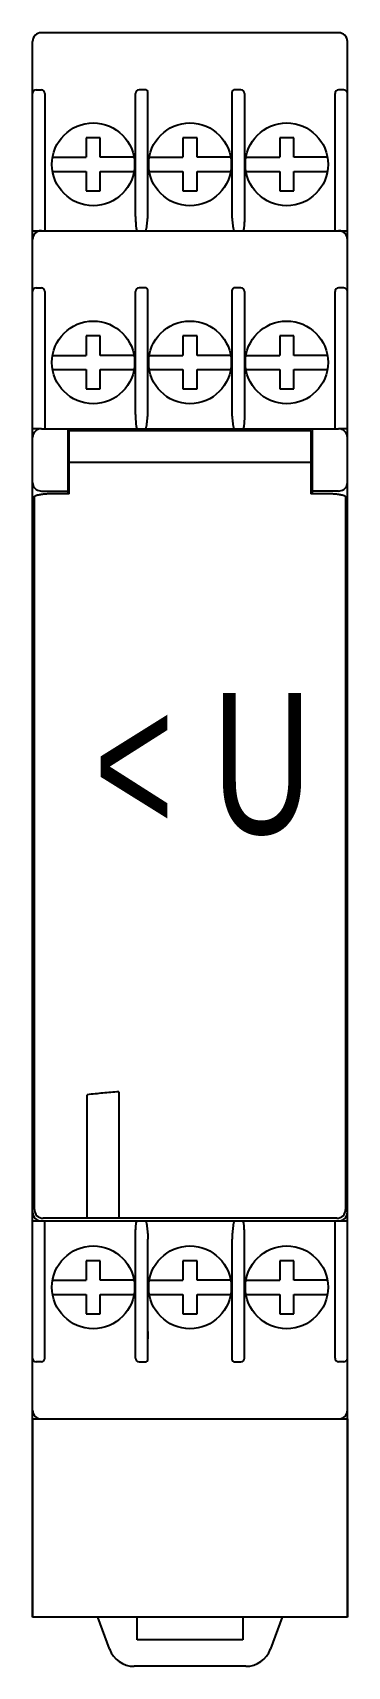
# Model space of a CAD drawing. Header units: millimetres. Extents: x 0 to 17.9, y 0 to 92.8.
import ezdxf

# ---------------------------------------------------------------- set-up
doc = ezdxf.new("R2010")
doc.units = ezdxf.units.MM
doc.styles.add('SIMPLEX', font='SIMPLEX.shx', dxfattribs={"width": 0.7})

# ---------------------------------------------------------------- blocks, each defined once
blk = doc.blocks.new('RM')
for p, q in [((33919.243, 3544.972), (33919.243, 3623.222)), ((33936.643, 3623.722), (33919.743, 3623.722)), ((33937.143, 3544.972), (33937.143, 3623.222)), ((33919.443, 3620.472), (33919.743, 3620.472)), ((33919.943, 3620.272), (33919.943, 3612.472)), ((33925.093, 3613.288), (33925.093, 3620.272)), ((33925.693, 3620.472), (33925.293, 3620.472)), ((33925.793, 3613.51), (33925.793, 3620.372)), ((33930.593, 3613.51), (33930.593, 3620.372)), ((33931.093, 3620.472), (33930.693, 3620.472)), ((33931.293, 3620.272), (33931.293, 3613.288)), ((33936.443, 3612.472), (33936.443, 3620.272)), ((33936.943, 3620.472), (33936.643, 3620.472)), ((33922.293, 3617.742), (33922.293, 3616.642)), ((33923.093, 3617.742), (33922.293, 3617.742)), ((33923.093, 3616.642), (33923.093, 3617.742)), ((33927.793, 3617.742), (33927.793, 3616.642)), ((33928.593, 3617.742), (33927.793, 3617.742)), ((33928.593, 3616.642), (33928.593, 3617.742)), ((33933.293, 3617.742), (33933.293, 3616.642)), ((33934.093, 3617.742), (33933.293, 3617.742)), ((33934.093, 3616.642), (33934.093, 3617.742)), ((33920.428, 3616.642), (33922.293, 3616.642)), ((33924.958, 3616.642), (33923.093, 3616.642)), ((33925.928, 3616.642), (33927.793, 3616.642)), ((33930.458, 3616.642), (33928.593, 3616.642)), ((33931.428, 3616.642), (33933.293, 3616.642)), ((33935.958, 3616.642), (33934.093, 3616.642)), ((33920.428, 3615.842), (33922.293, 3615.842)), ((33922.293, 3615.842), (33922.293, 3614.742)), ((33923.093, 3614.742), (33923.093, 3615.842)), ((33923.093, 3615.842), (33924.958, 3615.842)), ((33925.928, 3615.842), (33927.793, 3615.842)), ((33927.793, 3615.842), (33927.793, 3614.742)), ((33928.593, 3614.742), (33928.593, 3615.842)), ((33928.593, 3615.842), (33930.458, 3615.842)), ((33931.428, 3615.842), (33933.293, 3615.842)), ((33933.293, 3615.842), (33933.293, 3614.742)), ((33934.093, 3614.742), (33934.093, 3615.842)), ((33934.093, 3615.842), (33935.958, 3615.842)), ((33922.293, 3614.742), (33923.093, 3614.742)), ((33927.793, 3614.742), (33928.593, 3614.742)), ((33933.293, 3614.742), (33934.093, 3614.742)), ((33919.243, 3612.472), (33937.143, 3612.472)), ((33919.443, 3609.222), (33919.743, 3609.222)), ((33919.943, 3609.022), (33919.943, 3601.222)), ((33925.093, 3602.038), (33925.093, 3609.022)), ((33925.693, 3609.222), (33925.293, 3609.222)), ((33925.793, 3602.26), (33925.793, 3609.122)), ((33930.593, 3602.26), (33930.593, 3609.122)), ((33931.093, 3609.222), (33930.693, 3609.222)), ((33931.293, 3609.022), (33931.293, 3602.038)), ((33936.443, 3601.222), (33936.443, 3609.022)), ((33936.943, 3609.222), (33936.643, 3609.222)), ((33922.293, 3606.492), (33922.293, 3605.392)), ((33923.093, 3606.492), (33922.293, 3606.492)), ((33923.093, 3605.392), (33923.093, 3606.492)), ((33927.793, 3606.492), (33927.793, 3605.392)), ((33928.593, 3606.492), (33927.793, 3606.492)), ((33928.593, 3605.392), (33928.593, 3606.492)), ((33933.293, 3606.492), (33933.293, 3605.392)), ((33934.093, 3606.492), (33933.293, 3606.492)), ((33934.093, 3605.392), (33934.093, 3606.492)), ((33920.428, 3605.392), (33922.293, 3605.392)), ((33924.958, 3605.392), (33923.093, 3605.392)), ((33925.928, 3605.392), (33927.793, 3605.392)), ((33930.458, 3605.392), (33928.593, 3605.392)), ((33931.428, 3605.392), (33933.293, 3605.392)), ((33935.958, 3605.392), (33934.093, 3605.392)), ((33920.428, 3604.592), (33922.293, 3604.592)), ((33922.293, 3604.592), (33922.293, 3603.492)), ((33923.093, 3603.492), (33923.093, 3604.592)), ((33923.093, 3604.592), (33924.958, 3604.592)), ((33925.928, 3604.592), (33927.793, 3604.592)), ((33927.793, 3604.592), (33927.793, 3603.492)), ((33928.593, 3603.492), (33928.593, 3604.592)), ((33928.593, 3604.592), (33930.458, 3604.592)), ((33931.428, 3604.592), (33933.293, 3604.592)), ((33933.293, 3604.592), (33933.293, 3603.492)), ((33934.093, 3603.492), (33934.093, 3604.592)), ((33934.093, 3604.592), (33935.958, 3604.592)), ((33922.293, 3603.492), (33923.093, 3603.492)), ((33927.793, 3603.492), (33928.593, 3603.492)), ((33933.293, 3603.492), (33934.093, 3603.492)), ((33919.706, 3601.222), (33919.243, 3601.222)), ((33919.743, 3601.222), (33936.643, 3601.222)), ((33921.243, 3601.222), (33921.243, 3597.522)), ((33921.318, 3597.522), (33921.318, 3601.122)), ((33921.318, 3601.122), (33935.068, 3601.122)), ((33935.068, 3601.122), (33935.068, 3597.522)), ((33935.143, 3601.222), (33935.143, 3597.522)), ((33937.143, 3601.222), (33936.681, 3601.222)), ((33921.318, 3599.322), (33935.068, 3599.322)), ((33919.343, 3556.872), (33919.343, 3597.359)), ((33919.743, 3597.683), (33921.243, 3597.683)), ((33921.318, 3597.522), (33920.144, 3597.522)), ((33936.242, 3597.522), (33935.068, 3597.522)), ((33936.643, 3597.683), (33935.143, 3597.683)), ((33937.043, 3597.359), (33937.043, 3556.872)), ((33924.143, 3563.563), (33924.143, 3556.372)), ((33922.343, 3556.372), (33922.343, 3563.389)), ((33919.243, 3556.222), (33919.706, 3556.222)), ((33919.743, 3556.222), (33936.643, 3556.222)), ((33936.543, 3556.372), (33919.843, 3556.372)), ((33919.943, 3548.422), (33919.943, 3556.222)), ((33936.443, 3548.422), (33936.443, 3556.222)), ((33936.681, 3556.222), (33937.143, 3556.222)), ((33925.093, 3548.422), (33925.093, 3555.406)), ((33925.793, 3548.322), (33925.793, 3555.184)), ((33930.593, 3548.322), (33930.593, 3555.184)), ((33931.293, 3548.422), (33931.293, 3555.406)), ((33923.093, 3553.952), (33922.293, 3553.952)), ((33922.293, 3553.952), (33922.293, 3552.852)), ((33923.093, 3552.852), (33923.093, 3553.952)), ((33928.593, 3553.952), (33927.793, 3553.952)), ((33927.793, 3553.952), (33927.793, 3552.852)), ((33928.593, 3552.852), (33928.593, 3553.952)), ((33934.093, 3553.952), (33933.293, 3553.952)), ((33933.293, 3553.952), (33933.293, 3552.852)), ((33934.093, 3552.852), (33934.093, 3553.952)), ((33920.428, 3552.852), (33922.293, 3552.852)), ((33924.958, 3552.852), (33923.093, 3552.852)), ((33925.928, 3552.852), (33927.793, 3552.852)), ((33930.458, 3552.852), (33928.593, 3552.852)), ((33931.428, 3552.852), (33933.293, 3552.852)), ((33935.958, 3552.852), (33934.093, 3552.852)), ((33920.428, 3552.052), (33922.293, 3552.052)), ((33922.293, 3552.052), (33922.293, 3550.952)), ((33923.093, 3552.052), (33924.958, 3552.052)), ((33923.093, 3550.952), (33923.093, 3552.052)), ((33925.928, 3552.052), (33927.793, 3552.052)), ((33927.793, 3552.052), (33927.793, 3550.952)), ((33928.593, 3552.052), (33930.458, 3552.052)), ((33928.593, 3550.952), (33928.593, 3552.052)), ((33931.428, 3552.052), (33933.293, 3552.052)), ((33933.293, 3552.052), (33933.293, 3550.952)), ((33934.093, 3552.052), (33935.958, 3552.052)), ((33934.093, 3550.952), (33934.093, 3552.052)), ((33922.293, 3550.952), (33923.093, 3550.952)), ((33927.793, 3550.952), (33928.593, 3550.952)), ((33933.293, 3550.952), (33934.093, 3550.952)), ((33925.793, 3549.951), (33925.793, 3549.534)), ((33919.743, 3548.222), (33919.443, 3548.222)), ((33925.293, 3548.222), (33925.693, 3548.222)), ((33930.693, 3548.222), (33931.093, 3548.222)), ((33936.943, 3548.222), (33936.643, 3548.222)), ((33919.243, 3544.972), (33937.143, 3544.972)), ((33919.243, 3544.972), (33919.243, 3533.722)), ((33937.143, 3544.972), (33937.143, 3533.722)), ((33937.143, 3533.722), (33919.243, 3533.722)), ((33923.613, 3531.909), (33922.953, 3533.722)), ((33925.193, 3532.422), (33925.193, 3533.722)), ((33931.193, 3533.722), (33931.193, 3532.422)), ((33933.434, 3533.722), (33932.774, 3531.909)), ((33931.193, 3532.422), (33925.193, 3532.422)), ((33931.364, 3530.922), (33925.022, 3530.922))]:
    blk.add_line(p, q)
for centre in [(33922.693, 3616.242), (33928.193, 3616.242), (33933.693, 3616.242), (33922.693, 3604.992), (33928.193, 3604.992), (33933.693, 3604.992), (33922.693, 3552.452), (33928.193, 3552.452), (33933.693, 3552.452)]:
    blk.add_circle(centre, 2.35)
for centre, radius, start, end in [((33919.743, 3623.222), 0.5, 90, 180), ((33936.643, 3623.222), 0.5, 0, 90), ((33919.443, 3620.272), 0.2, 90, 179.99999), ((33919.743, 3620.272), 0.2, 0, 90), ((33925.293, 3620.272), 0.2, 90, 180), ((33925.693, 3620.372), 0.1, 0, 90), ((33930.693, 3620.372), 0.1, 90, 179.96946), ((33931.093, 3620.272), 0.2, 0, 90), ((33936.643, 3620.272), 0.2, 90, 179.99999), ((33936.943, 3620.272), 0.2, 0, 90), ((33919.743, 3611.972), 0.5, 90, 180), ((33936.643, 3611.972), 0.5, 0, 90), ((33919.443, 3609.022), 0.2, 90, 179.99999), ((33919.743, 3609.022), 0.2, 0, 90), ((33925.293, 3609.022), 0.2, 90, 180), ((33925.693, 3609.122), 0.1, 0, 90), ((33930.693, 3609.122), 0.1, 90, 179.96946), ((33931.093, 3609.022), 0.2, 0, 90), ((33936.643, 3609.022), 0.2, 90, 179.99999), ((33936.943, 3609.022), 0.2, 0, 90), ((33919.743, 3600.722), 0.5, 90, 180), ((33936.643, 3600.722), 0.5, 0, 90), ((33919.743, 3556.722), 0.5, 180, 270), ((33919.843, 3556.872), 0.5, 180, 270), ((33936.543, 3556.872), 0.5, 270, 0), ((33936.643, 3556.722), 0.5, 270, 0), ((33919.443, 3548.422), 0.2, 180, 270), ((33919.743, 3548.422), 0.2, 270, 359.99999), ((33925.293, 3548.422), 0.2, 180, 270), ((33925.693, 3548.322), 0.1, 270, 359.96946), ((33930.693, 3548.322), 0.1, 180, 270), ((33931.093, 3548.422), 0.2, 270, 0), ((33936.643, 3548.422), 0.2, 180, 270), ((33936.943, 3548.422), 0.2, 270, 359.99999), ((33919.743, 3545.472), 0.5, 180, 270), ((33936.643, 3545.472), 0.5, 270, 0), ((33925.022, 3532.422), 1.5, 200, 270), ((33931.364, 3532.422), 1.5, 270, 340)]:
    blk.add_arc(centre, radius, start, end)
for points, knots in [([(33925.093, 3613.288), (33925.093, 3613.191), (33925.098, 3613.004), (33925.119, 3612.731), (33925.142, 3612.556), (33925.158, 3612.472)], [0, 0, 0, 0, 0.2890918, 0.5624064, 0.8194249, 0.8194249, 0.8194249, 0.8194249]), ([(33925.681, 3612.472), (33925.711, 3612.572), (33925.749, 3612.791), (33925.785, 3613.138), (33925.793, 3613.382), (33925.793, 3613.51)], [0, 0, 0, 0, 0.314491, 0.663569, 1.04665, 1.04665, 1.04665, 1.04665]), ([(33930.706, 3612.472), (33930.676, 3612.573), (33930.637, 3612.792), (33930.602, 3613.139), (33930.593, 3613.383), (33930.593, 3613.51)], [0, 0, 0, 0, 0.315387, 0.664472, 1.046649, 1.046649, 1.046649, 1.046649]), ([(33931.293, 3613.288), (33931.293, 3613.192), (33931.288, 3613.004), (33931.268, 3612.732), (33931.244, 3612.556), (33931.228, 3612.472)], [0, 0, 0, 0, 0.2887409, 0.5620552, 0.8194248, 0.8194248, 0.8194248, 0.8194248]), ([(33925.093, 3602.038), (33925.093, 3601.941), (33925.098, 3601.754), (33925.119, 3601.481), (33925.142, 3601.306), (33925.158, 3601.222)], [0, 0, 0, 0, 0.2890918, 0.5624064, 0.8194249, 0.8194249, 0.8194249, 0.8194249]), ([(33925.681, 3601.222), (33925.711, 3601.322), (33925.749, 3601.541), (33925.785, 3601.888), (33925.793, 3602.132), (33925.793, 3602.26)], [0, 0, 0, 0, 0.314491, 0.663569, 1.04665, 1.04665, 1.04665, 1.04665]), ([(33930.706, 3601.222), (33930.676, 3601.323), (33930.637, 3601.542), (33930.602, 3601.889), (33930.593, 3602.133), (33930.593, 3602.26)], [0, 0, 0, 0, 0.315387, 0.664472, 1.046649, 1.046649, 1.046649, 1.046649]), ([(33931.293, 3602.038), (33931.293, 3601.942), (33931.288, 3601.754), (33931.268, 3601.482), (33931.244, 3601.306), (33931.228, 3601.222)], [0, 0, 0, 0, 0.2887409, 0.5620552, 0.8194248, 0.8194248, 0.8194248, 0.8194248]), ([(33919.243, 3598.166), (33919.243, 3598.116), (33919.26, 3598.014), (33919.332, 3597.877), (33919.445, 3597.769), (33919.587, 3597.699), (33919.691, 3597.683), (33919.743, 3597.683)], [0, 0, 0, 0, 0.1512349, 0.303452, 0.4572445, 0.6125964, 0.7689041, 0.7689041, 0.7689041, 0.7689041]), ([(33936.643, 3597.683), (33936.695, 3597.683), (33936.8, 3597.699), (33936.941, 3597.769), (33937.054, 3597.877), (33937.126, 3598.014), (33937.143, 3598.116), (33937.143, 3598.166)], [0, 0, 0, 0, 0.1563072, 0.3116587, 0.4654512, 0.6176686, 0.7689041, 0.7689041, 0.7689041, 0.7689041]), ([(33919.343, 3597.359), (33919.343, 3597.367), (33919.349, 3597.383), (33919.37, 3597.404), (33919.401, 3597.423), (33919.444, 3597.441), (33919.496, 3597.457), (33919.558, 3597.47), (33919.627, 3597.481), (33919.676, 3597.486), (33919.702, 3597.488)], [0, 0, 0, 0, 0.0220442, 0.0498475, 0.0862658, 0.1321149, 0.1872439, 0.2508436, 0.3216913, 0.398139, 0.398139, 0.398139, 0.398139]), ([(33920.144, 3597.522), (33920.07, 3597.516), (33919.923, 3597.505), (33919.775, 3597.494), (33919.702, 3597.488)], [0, 0, 0, 0, 0.2220121, 0.4436062, 0.4436062, 0.4436062, 0.4436062]), ([(33936.685, 3597.488), (33936.611, 3597.494), (33936.464, 3597.505), (33936.316, 3597.516), (33936.242, 3597.522)], [0, 0, 0, 0, 0.2215942, 0.4436062, 0.4436062, 0.4436062, 0.4436062]), ([(33936.685, 3597.488), (33936.71, 3597.486), (33936.759, 3597.481), (33936.829, 3597.47), (33936.89, 3597.457), (33936.943, 3597.441), (33936.985, 3597.423), (33937.017, 3597.404), (33937.038, 3597.383), (33937.043, 3597.367), (33937.043, 3597.359)], [0, 0, 0, 0, 0.0764586, 0.1473268, 0.2109421, 0.2660711, 0.3119057, 0.3483063, 0.3760985, 0.3981392, 0.3981392, 0.3981392, 0.3981392]), ([(33937.046, 3596.575), (33937.061, 3596.592), (33937.096, 3596.635), (33937.134, 3596.712), (33937.143, 3596.774), (33937.143, 3596.803)], [0, 0, 0, 0, 0.0685959, 0.1644168, 0.2533517, 0.2533517, 0.2533517, 0.2533517]), ([(33924.143, 3563.563), (33923.842, 3563.54), (33923.242, 3563.487), (33922.642, 3563.424), (33922.343, 3563.389)], [0, 0, 0, 0, 0.90538, 1.808457, 1.808457, 1.808457, 1.808457]), ([(33925.093, 3555.406), (33925.093, 3555.502), (33925.098, 3555.69), (33925.119, 3555.962), (33925.142, 3556.138), (33925.158, 3556.222)], [0, 0, 0, 0, 0.2887409, 0.5620552, 0.8194248, 0.8194248, 0.8194248, 0.8194248]), ([(33925.681, 3556.222), (33925.711, 3556.121), (33925.749, 3555.902), (33925.785, 3555.555), (33925.793, 3555.311), (33925.793, 3555.184)], [0, 0, 0, 0, 0.315387, 0.664472, 1.046649, 1.046649, 1.046649, 1.046649]), ([(33930.706, 3556.222), (33930.676, 3556.121), (33930.637, 3555.903), (33930.602, 3555.556), (33930.593, 3555.311), (33930.593, 3555.184)], [0, 0, 0, 0, 0.314491, 0.663569, 1.04665, 1.04665, 1.04665, 1.04665]), ([(33931.293, 3555.406), (33931.293, 3555.502), (33931.288, 3555.69), (33931.268, 3555.962), (33931.244, 3556.138), (33931.228, 3556.222)], [0, 0, 0, 0, 0.2890918, 0.5624064, 0.8194249, 0.8194249, 0.8194249, 0.8194249])]:
    blk.add_open_spline(points, degree=3, knots=knots)
at = {"extrusion": (1, 0, 0)}
for points in [[(33937.143, 3533.722, -12.099), (33937.143, 3538.081, -8.441), (33937.143, 3547.372, -8.441)], [(33919.243, 3533.722, -12.099), (33919.243, 3536.401, -9.851), (33919.243, 3544.972, -8.644)]]:
    blk.add_open_spline(points, degree=2, dxfattribs=at)
at = {"linetype": 'ByBlock', "insert": (33922.725, 3586.205), "char_height": 8, "width": 98.89623, "attachment_point": 1, "style": 'SIMPLEX'}
blk.add_mtext('{\\fArial|b0|i0|c0|p34;< U }', dxfattribs=at)

msp = doc.modelspace()

# ---------------------------------------------------------------- block references
msp.add_blockref('RM', (-33919.243188, -3530.921883, 12.098763))

doc.saveas('drawing.dxf')
